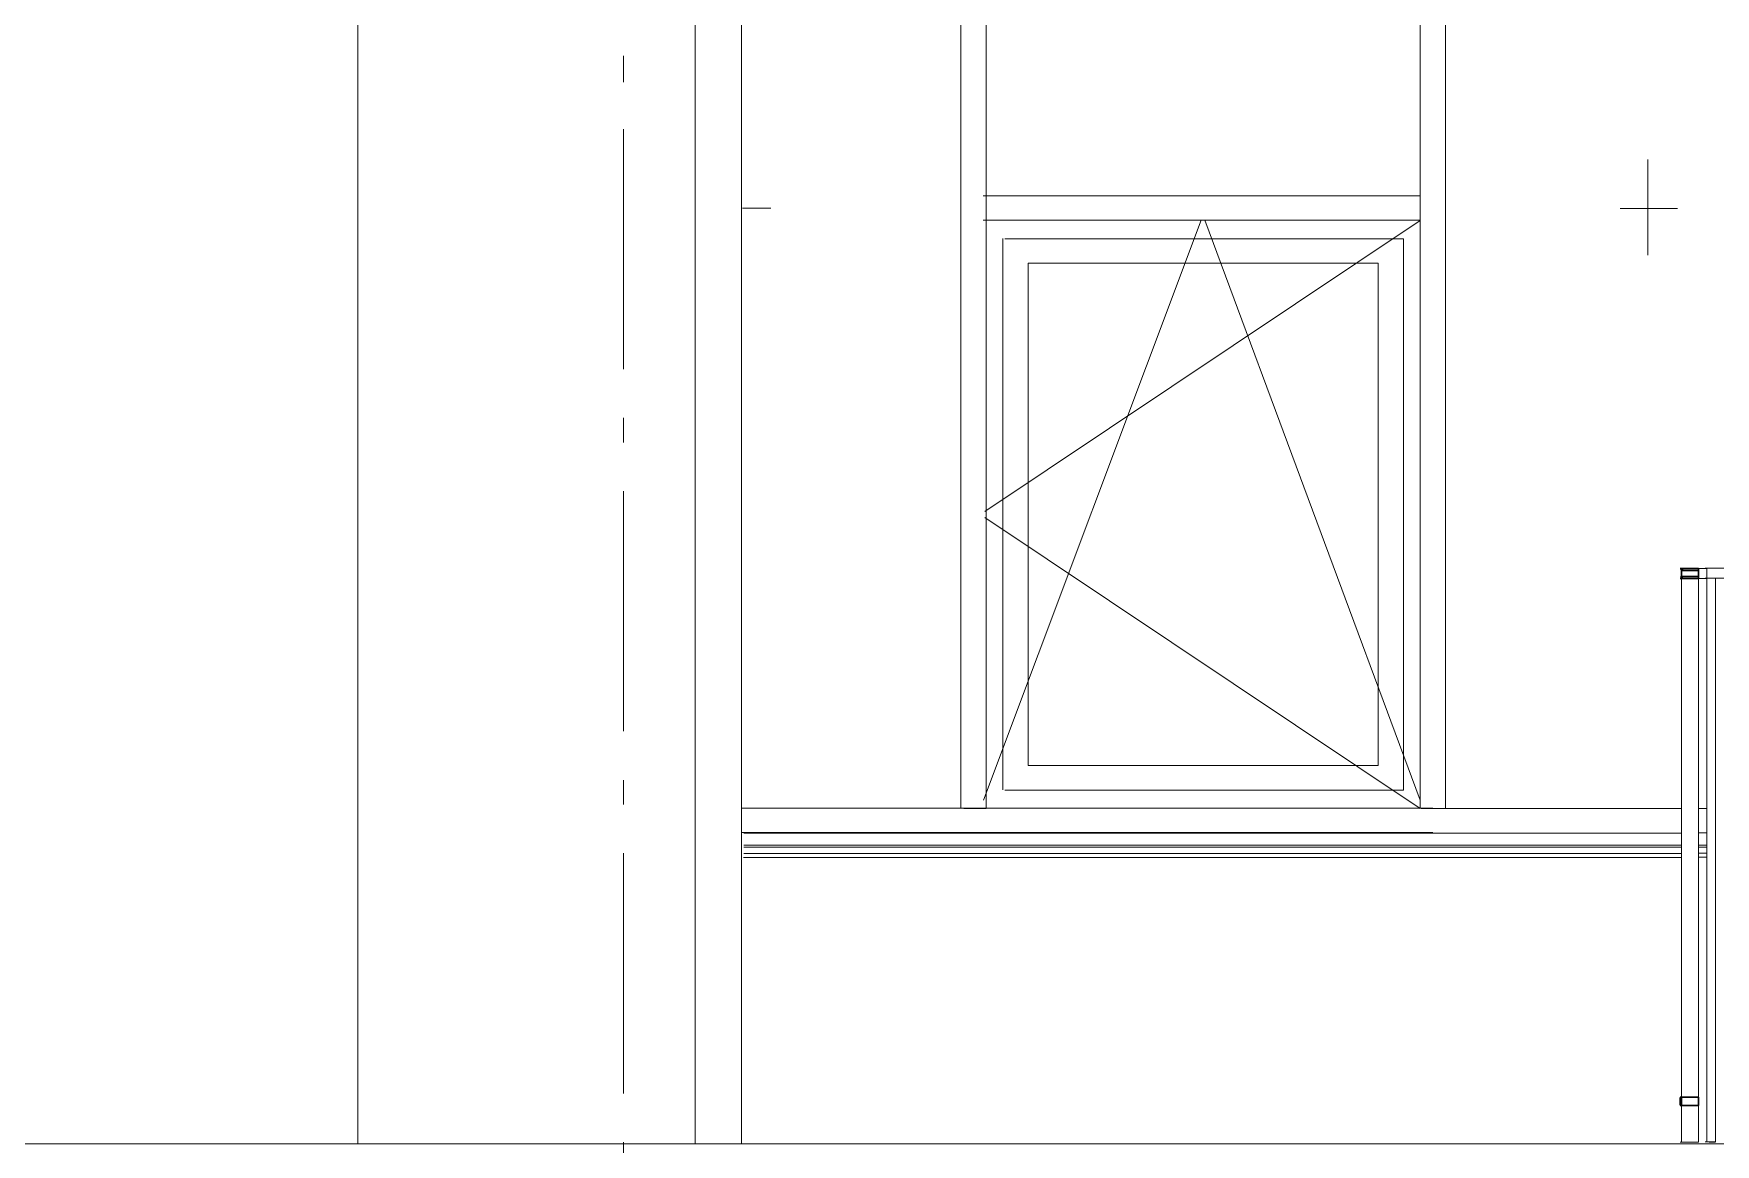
# Model space of a CAD drawing. Header units: millimetres. Extents: x -135211 to 49383, y -8033 to 228499.
# Drawn here: x -13222 to -9722, y 57055 to 59366 of the extents above; entities that cross this region are included whole.
import ezdxf

# ---------------------------------------------------------------- set-up
doc = ezdxf.new("R2010")
doc.units = ezdxf.units.MM
doc.layers.add('PDF _Геометрия', color=7, linetype='Continuous', true_color=0x1d1d1d)
doc.layers.add('PDF _Сплошная заливка', color=7, linetype='Continuous', true_color=0xffffff)

msp = doc.modelspace()

# ---------------------------------------------------------------- hatches: boundary and pattern name
at = {"layer": 'PDF _Сплошная заливка', "true_color": 0x808080, "transparency": 33554559}
h = msp.add_hatch(color=8, dxfattribs=at)
h.paths.add_polyline_path([(-9794.8, 58250.4), (-9769.7, 58253.5), (-9794.8, 58253.5)])
h.paths.add_polyline_path([(-9762.8, 58237.5), (-9794.8, 58237.5), (-9794.8, 58233.9)])

# ---------------------------------------------------------------- linework, layer by layer
at = {"layer": 'PDF _Геометрия', "color": 7, "lineweight": 9}
for points in [[(-17597, 60522.6), (-12547.1, 60522.6), (-12547.1, 60933.3), (-12547.1, 57055.6), (-12547.1, 60522.6), (-13347.3, 60522.6)], [(-12548, 60933.3), (-11845.1, 60933.3), (-11845.1, 57055.7), (-11845.1, 60933.3)], [(-11846.2, 60933.5), (-11748.6, 60933.5), (-11748.6, 57055.9)], [(-11292.4, 60302.8), (-11292.4, 59003.3), (-11292.4, 57754.5)], [(-11239.7, 60302.1), (-11239.7, 59002.4), (-11239.7, 57753.6), (-11286.1, 57753.6)], [(-10336, 60302.9), (-10336, 59003.3), (-10336, 57754.5)], [(-10283.4, 60302.7), (-10283.4, 59003.1), (-10283.4, 57754.2), (-10333.9, 57754.2)], [(-11994.3, 59265), (-11994.3, 59320)], [(-11994.3, 58668.1), (-11994.3, 59167.6)], [(-11748.6, 59104.7), (-11748.6, 58905.8)], [(-9862.2, 59104.4), (-9862.2, 58905.4)], [(-11245.9, 59028.7), (-10336, 59028.7), (-10336, 58977.9), (-11245.9, 58977.9)], [(-11239.7, 58977), (-11239.7, 59027.8)], [(-11687.2, 59002.8), (-11746.8, 59002.8)], [(-10792.2, 58977.8), (-11245.1, 57771.3)], [(-10336, 58977.3), (-11242.1, 58372)], [(-10336, 57771.5), (-10784.5, 58977.9)], [(-9800.8, 59002.4), (-9919.6, 59002.4)], [(-11994.3, 58515.7), (-11994.3, 58566.5)], [(-11994.3, 57914.6), (-11994.3, 58414.1)], [(-10336, 57753.9), (-11242.1, 58359.2)], [(-9794.7, 58253.4), (-9739.4, 58253.4), (-9739.4, 58232.3), (-9756, 58232.3)], [(-9792, 58253.1), (-9792, 58231.9), (-9792, 57059.3)], [(-9792, 58248.9), (-9792, 58236.2)], [(-9743.2, 58254.1), (-7923.1, 58254.1), (-7923.1, 58232.9), (-9743.2, 58232.9)], [(-9739.4, 58253.4), (-9739.4, 58232.3), (-9739.4, 57059.6)], [(-9794.8, 58232.4), (-9756.9, 58232.4), (-9756.9, 57059.8)], [(-9743, 58232.8), (-9721.8, 58232.8), (-9721.8, 57060.2), (-9743, 57060.2)], [(-11994.3, 57762.2), (-11994.3, 57813)], [(-11266, 57754.4), (-11748.6, 57754.4)], [(-10309.7, 57754.4), (-11266.5, 57754.4)], [(-9792, 57753.6), (-10304.6, 57753.6)], [(-9739.4, 57753.9), (-9756, 57753.9)], [(-9792, 57702.8), (-11743.9, 57702.8)], [(-9739.4, 57703.1), (-9756, 57703.1)], [(-11994.3, 57161), (-11994.3, 57660.6)], [(-9932.4, 57652.1), (-11744.5, 57652.1)], [(-9792, 57652), (-11743.9, 57652)], [(-9739.4, 57652.3), (-9756, 57652.3)], [(-9721.8, 57136.4), (-9721.8, 57153.3)], [(-9651.6, 57056.2), (-9651.6, 56975.8), (-9651.6, 57039.3), (-9651.6, 57047.8), (-9651.6, 57056.2), (-22900.9, 57056.2)], [(-11994.3, 57008.6), (-11994.3, 57059.4)], [(-9791, 57059.8), (-9756.9, 57059.8), (-9794.8, 57059.8)], [(-9721.8, 57059.6), (-9734.7, 57059.6)]]:
    msp.add_lwpolyline(points, dxfattribs=at)
for points in [[(-11204.6, 58939.9), (-11204.6, 57792.7)], [(-11200.8, 57792.1), (-10371.1, 57792.1), (-10371.1, 58939.3), (-11200.8, 58939.3), (-10371.1, 58939.3), (-10371.1, 57792.1)], [(-11152.2, 57843.2), (-10423.7, 57843.2), (-10423.7, 58888.8), (-11152.2, 58888.8), (-10423.7, 58888.8), (-10423.7, 57843.2)], [(-11152, 58888.8), (-11152, 57843.3)], [(-11748.6, 57703.6), (-11266, 57703.6)], [(-11266.5, 57703.6), (-10309.7, 57703.6)], [(-10304.6, 57702.8), (-9792, 57702.8)], [(-9756, 57703.1), (-9739.4, 57703.1)], [(-11743.9, 57677.3), (-9792, 57677.3)], [(-11743.9, 57673.2), (-9792, 57673.2)], [(-11743.9, 57660.4), (-9792, 57660.4)], [(-9756, 57677.7), (-9739.4, 57677.7)], [(-9756, 57673.5), (-9739.4, 57673.5)], [(-9756, 57660.8), (-9739.4, 57660.8)]]:
    msp.add_lwpolyline(points, close=True, dxfattribs=at)
at = {"layer": 'PDF _Геометрия', "color": 7, "lineweight": 30}
for points in [[(-9794.8, 58232.4), (-9756.9, 58232.4), (-9756.9, 58253.5), (-9794.8, 58253.5)], [(-9792, 58253.1), (-9792, 58231.9)], [(-9792, 58236.8), (-9792, 58249.5)], [(-9791, 58249.3), (-9756.9, 58249.3), (-9756.9, 58236.6), (-9791, 58236.6)], [(-9794.8, 57136), (-9756.9, 57136), (-9756.9, 57152.9), (-9794.8, 57152.9)], [(-9792, 57136.1), (-9792, 57153.1)], [(-9792, 57152.4), (-9792, 57135.5)], [(-9791, 57152.9), (-9756.9, 57152.9), (-9756.9, 57136), (-9791, 57136)]]:
    msp.add_lwpolyline(points, dxfattribs=at)
at = {"layer": 'PDF _Сплошная заливка', "color": 8, "lineweight": 9, "true_color": 0x808080, "transparency": 33554559}
msp.add_solid([(-9796.5, 57153.1), (-9792, 57153.1), (-9796.5, 57136.1), (-9792, 57136.1)], dxfattribs=at)

doc.saveas('drawing.dxf')
